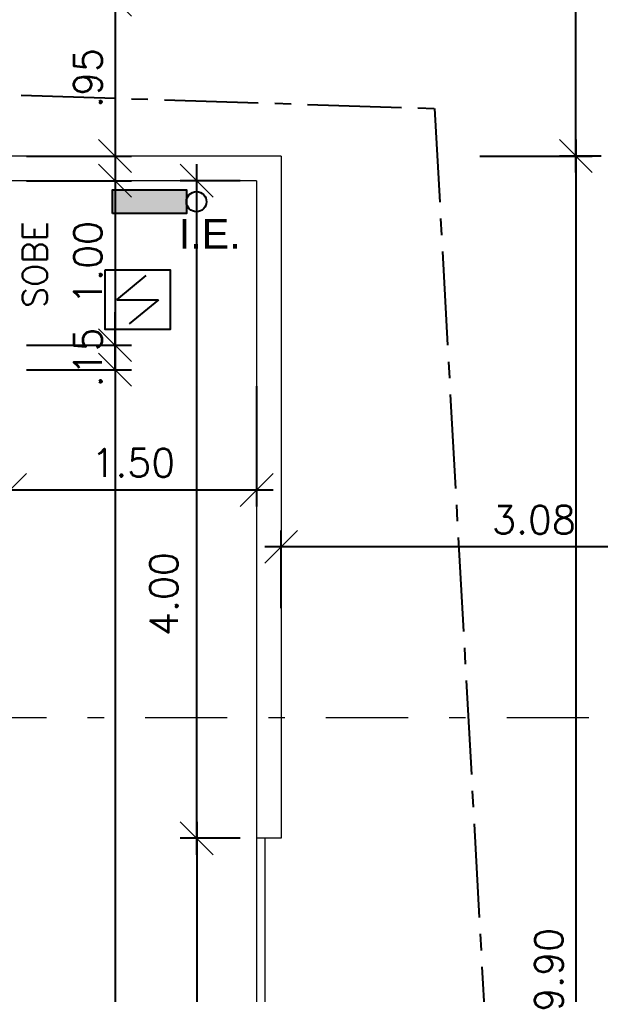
# Model space of a CAD drawing. Header units: millimetres. Extents: x 521 to 1055, y 261 to 520.
# Drawn here: x 565.23 to 568.77, y 496.22 to 502.15 of the extents above; entities that cross this region are included whole.
import ezdxf

# ---------------------------------------------------------------- set-up
doc = ezdxf.new("R2010")
doc.units = ezdxf.units.MM
for name, pattern in [('CENTER2', [28.575000000000003, 19.05, -3.175, 3.175, -3.175]), ('CONTINU', [0]), ('DASHDOTX2', [2, 1, -0.5, 0, -0.5])]:
    doc.linetypes.add(name, pattern=pattern)
doc.layers.add('0.1', color=8, linetype='Continuous', lineweight=13)
doc.layers.add('ppci', color=8, linetype='Continuous')
doc.styles.add('80X50', font='romans.shx')
doc.styles.add('ROMANS', font='romans')
doc.styles.add('STYLE1', font='sanss___.ttf')
doc.dimstyles.new('Fares Eng - 50', dxfattribs={"dimscale": 2, "dimtxt": 0.085, "dimasz": 0.1, "dimexe": 0.05, "dimexo": 0.05, "dimgap": 0.04, "dimtad": 1, "dimzin": 4, "dimdsep": 46, "dimtxsty": 'ROMANS', "dimblk1": 'OBLIQUE', "dimblk2": 'OBLIQUE', "dimsah": 1, "dimcen": 0.05, "dimdle": 0.05, "dimclrd": 8, "dimclre": 8, "dimclrt": 8, "dimaunit": 1, "dimadec": 0, "dimazin": 0, "dimtfac": 1, "dimtix": 1, "dimtmove": 2, "dimatfit": 0, "dimldrblk": 'OPEN90', "dimfxl": 1, "dimtolj": 1, "dimtzin": 0, "dimarcsym": 0})

# ---------------------------------------------------------------- blocks, each defined once
blk = doc.blocks.new('_OBLIQUE')
at = {"color": 0, "linetype": 'ByBlock'}
blk.add_line((-0.5, -0.5), (0.5, 0.5), dxfattribs=at)
blk = doc.blocks.new('*D2775')
at = {"layer": '0.1', "color": 8, "lineweight": -2, "transparency": 16777216}
for p, q in [((563.5732697461764, 499.9169216843542), (563.5732697461764, 499.1859112224301)), ((565.1732697461762, 499.9169216843542), (565.1732697461762, 499.1859112224301)), ((563.4732697461764, 499.2859112224302), (565.2732697461762, 499.2859112224302))]:
    blk.add_line(p, q, dxfattribs=at)
at = {"layer": 'DEFPOINTS', "color": 0, "lineweight": -2, "transparency": 16777216}
for p in [(563.5732697461764, 500.0169216843543), (565.1732697461762, 500.0169216843542), (565.1732697461762, 499.2859112224302)]:
    blk.add_point(p, dxfattribs=at)
at = {"layer": '0.1', "color": 8, "lineweight": -2, "transparency": 16777216, "xscale": 0.2, "yscale": 0.2, "zscale": 0.2, "rotation": 180}
blk.add_blockref('_OBLIQUE', (563.5732697461764, 499.2859112224302), dxfattribs=at)
at = {"layer": '0.1', "color": 8, "lineweight": -2, "transparency": 16777216, "xscale": 0.2, "yscale": 0.2, "zscale": 0.2}
blk.add_blockref('_OBLIQUE', (565.1732697461762, 499.2859112224302), dxfattribs=at)
at = {"layer": '0.1', "color": 8, "transparency": 16777216, "insert": (564.3732697461762, 499.4509112224302), "char_height": 0.17, "attachment_point": 5, "style": 'ROMANS'}
blk.add_mtext('\\A1;1.60', dxfattribs=at)
blk = doc.blocks.new('_Open90')
at = {"color": 0, "linetype": 'ByBlock', "lineweight": -2}
for p, q in [((-0.5, 0.5), (0, 0)), ((0, 0), (-1, 0)), ((0, 0), (-0.5, -0.5))]:
    blk.add_line(p, q, dxfattribs=at)
blk = doc.blocks.new('*D2776')
at = {"layer": '0.1', "color": 8, "linetype": 'CONTINU', "lineweight": -2, "transparency": 16777216}
for p, q in [((565.1732697461762, 499.9169216843542), (565.1732697461762, 499.1859112224301)), ((566.6732697461762, 499.9169216843542), (566.6732697461762, 499.1859112224301)), ((565.0732697461762, 499.2859112224302), (566.7732697461762, 499.2859112224302))]:
    blk.add_line(p, q, dxfattribs=at)
at = {"layer": 'DEFPOINTS', "color": 0, "linetype": 'CONTINU', "lineweight": -2, "transparency": 16777216}
for p in [(565.1732697461762, 500.0169216843542), (566.6732697461762, 500.0169216843543), (566.6732697461762, 499.2859112224302)]:
    blk.add_point(p, dxfattribs=at)
at = {"layer": '0.1', "color": 8, "linetype": 'CONTINU', "lineweight": -2, "transparency": 16777216, "xscale": 0.2, "yscale": 0.2, "zscale": 0.2, "rotation": 180}
blk.add_blockref('_OBLIQUE', (565.1732697461762, 499.2859112224302), dxfattribs=at)
at = {"layer": '0.1', "color": 8, "linetype": 'CONTINU', "lineweight": -2, "transparency": 16777216, "xscale": 0.2, "yscale": 0.2, "zscale": 0.2}
blk.add_blockref('_OBLIQUE', (566.6732697461762, 499.2859112224302), dxfattribs=at)
at = {"layer": '0.1', "color": 8, "linetype": 'CONTINU', "transparency": 16777216, "insert": (565.9232697461762, 499.4509112224302), "char_height": 0.17, "attachment_point": 5, "style": 'ROMANS'}
blk.add_mtext('\\A1;1.50', dxfattribs=at)
blk = doc.blocks.new('*D2858')
at = {"layer": '0.1', "color": 8, "linetype": 'CONTINU', "lineweight": -2, "transparency": 16777216}
for p, q in [((565.8124619542641, 502.3669216843541), (565.8124619542641, 501.216921684354)), ((565.2732697461762, 502.2669216843541), (565.9124619542641, 502.2669216843541)), ((565.2732697461762, 501.316921684354), (565.9124619542641, 501.316921684354))]:
    blk.add_line(p, q, dxfattribs=at)
at = {"layer": 'DEFPOINTS', "color": 0, "linetype": 'CONTINU', "lineweight": -2, "transparency": 16777216}
for p in [(565.1732697461762, 502.2669216843541), (565.1732697461762, 501.316921684354), (565.8124619542641, 501.316921684354)]:
    blk.add_point(p, dxfattribs=at)
at = {"layer": '0.1', "color": 8, "linetype": 'CONTINU', "lineweight": -2, "transparency": 16777216, "xscale": 0.2, "yscale": 0.2, "zscale": 0.2}
for p, rotation in [((565.8124619542641, 502.2669216843541), 90), ((565.8124619542641, 501.316921684354), 270)]:
    blk.add_blockref('_OBLIQUE', p, dxfattribs=dict(at, rotation=rotation))
at = {"layer": '0.1', "color": 8, "linetype": 'CONTINU', "transparency": 16777216, "insert": (565.647461954264, 501.7919216843541), "char_height": 0.17, "attachment_point": 5, "rotation": 90, "style": 'ROMANS'}
blk.add_mtext('\\A1;.95', dxfattribs=at)
blk = doc.blocks.new('*D2860')
at = {"layer": '0.1', "color": 8, "linetype": 'CONTINU', "lineweight": -2, "transparency": 16777216}
for p, q in [((565.8124619542641, 501.2669216843542), (565.8124619542641, 500.0669216843541)), ((565.2732697461762, 501.1669216843542), (565.9124619542641, 501.1669216843542)), ((565.2732697461762, 500.1669216843541), (565.9124619542641, 500.1669216843541))]:
    blk.add_line(p, q, dxfattribs=at)
at = {"layer": 'DEFPOINTS', "color": 0, "linetype": 'CONTINU', "lineweight": -2, "transparency": 16777216}
for p in [(565.1732697461762, 501.1669216843542), (565.1732697461762, 500.1669216843541), (565.8124619542641, 500.1669216843541)]:
    blk.add_point(p, dxfattribs=at)
at = {"layer": '0.1', "color": 8, "linetype": 'CONTINU', "lineweight": -2, "transparency": 16777216, "xscale": 0.2, "yscale": 0.2, "zscale": 0.2}
for p, rotation in [((565.8124619542641, 501.1669216843542), 90), ((565.8124619542641, 500.1669216843541), 270)]:
    blk.add_blockref('_OBLIQUE', p, dxfattribs=dict(at, rotation=rotation))
at = {"layer": '0.1', "color": 8, "linetype": 'CONTINU', "transparency": 16777216, "insert": (565.647461954264, 500.6669216843542), "char_height": 0.17, "attachment_point": 5, "rotation": 90, "style": 'ROMANS'}
blk.add_mtext('\\A1;1.00', dxfattribs=at)
blk = doc.blocks.new('*D2861')
at = {"layer": '0.1', "color": 8, "linetype": 'CONTINU', "lineweight": -2, "transparency": 16777216}
for p, q in [((565.8124619542641, 500.1669216843541), (565.8124619542641, 500.3669216843541)), ((565.2732697461762, 500.1669216843541), (565.9124619542641, 500.1669216843541)), ((565.8124619542641, 500.0169216843542), (565.8124619542641, 500.1669216843541)), ((565.2732697461762, 500.0169216843542), (565.9124619542641, 500.0169216843542)), ((565.8124619542641, 500.0169216843542), (565.8124619542641, 499.8169216843542))]:
    blk.add_line(p, q, dxfattribs=at)
at = {"layer": 'DEFPOINTS', "color": 0, "linetype": 'CONTINU', "lineweight": -2, "transparency": 16777216}
for p in [(565.1732697461762, 500.1669216843541), (565.8124619542641, 500.1669216843541), (565.1732697461762, 500.0169216843542)]:
    blk.add_point(p, dxfattribs=at)
at = {"layer": '0.1', "color": 8, "linetype": 'CONTINU', "lineweight": -2, "transparency": 16777216, "xscale": 0.2, "yscale": 0.2, "zscale": 0.2}
for p, rotation in [((565.8124619542641, 500.1669216843541), 270), ((565.8124619542641, 500.0169216843542), 90)]:
    blk.add_blockref('_OBLIQUE', p, dxfattribs=dict(at, rotation=rotation))
at = {"layer": '0.1', "color": 8, "linetype": 'CONTINU', "transparency": 16777216, "insert": (565.647461954264, 500.0919216843542), "char_height": 0.17, "attachment_point": 5, "rotation": 90, "style": 'ROMANS'}
blk.add_mtext('\\A1;.15', dxfattribs=at)
blk = doc.blocks.new('*D2862')
at = {"layer": '0.1', "color": 8, "linetype": 'CONTINU', "lineweight": -2, "transparency": 16777216}
for p, q in [((565.8124619542641, 500.1169216843542), (565.8124619542641, 489.866921684354)), ((565.2732697461762, 500.0169216843542), (565.9124619542641, 500.0169216843542)), ((565.273269746185, 489.966921684354), (565.9124619542641, 489.966921684354))]:
    blk.add_line(p, q, dxfattribs=at)
at = {"layer": 'DEFPOINTS', "color": 0, "linetype": 'CONTINU', "lineweight": -2, "transparency": 16777216}
for p in [(565.1732697461762, 500.0169216843542), (565.1732697461849, 489.966921684354), (565.8124619542641, 489.966921684354)]:
    blk.add_point(p, dxfattribs=at)
at = {"layer": '0.1', "color": 8, "linetype": 'CONTINU', "lineweight": -2, "transparency": 16777216, "xscale": 0.2, "yscale": 0.2, "zscale": 0.2}
for p, rotation in [((565.8124619542641, 500.0169216843542), 90), ((565.8124619542641, 489.966921684354), 270)]:
    blk.add_blockref('_OBLIQUE', p, dxfattribs=dict(at, rotation=rotation))
at = {"layer": '0.1', "color": 8, "linetype": 'CONTINU', "transparency": 16777216, "insert": (565.647461954264, 494.9919216843542), "char_height": 0.17, "attachment_point": 5, "rotation": 90, "style": 'ROMANS'}
blk.add_mtext('\\A1;10.05', dxfattribs=at)
blk = doc.blocks.new('*D2863')
at = {"layer": '0.1', "color": 8, "linetype": 'CONTINU', "lineweight": -2, "transparency": 16777216}
for p, q in [((566.3094140739727, 497.2669216843542), (566.3094140739727, 491.2669216843541)), ((566.5732697461763, 497.1669216843542), (566.2094140739727, 497.1669216843542)), ((566.5732697461763, 491.3669216843542), (566.2094140739727, 491.3669216843542))]:
    blk.add_line(p, q, dxfattribs=at)
at = {"layer": 'DEFPOINTS', "color": 0, "linetype": 'CONTINU', "lineweight": -2, "transparency": 16777216}
for p in [(566.6732697461763, 497.1669216843542), (566.3094140739727, 491.3669216843542), (566.6732697461763, 491.3669216843542)]:
    blk.add_point(p, dxfattribs=at)
at = {"layer": '0.1', "color": 8, "linetype": 'CONTINU', "lineweight": -2, "transparency": 16777216, "xscale": 0.2, "yscale": 0.2, "zscale": 0.2}
for p, rotation in [((566.3094140739727, 497.1669216843542), 90), ((566.3094140739727, 491.3669216843542), 270)]:
    blk.add_blockref('_OBLIQUE', p, dxfattribs=dict(at, rotation=rotation))
at = {"layer": '0.1', "color": 8, "linetype": 'CONTINU', "transparency": 16777216, "insert": (566.1444140739726, 494.2669216843543), "char_height": 0.17, "attachment_point": 5, "rotation": 90, "style": 'ROMANS'}
blk.add_mtext('\\A1;5.80', dxfattribs=at)
blk = doc.blocks.new('*D2864')
at = {"layer": '0.1', "color": 8, "linetype": 'CONTINU', "lineweight": -2, "transparency": 16777216}
for p, q in [((566.3094140739727, 497.0669216843542), (566.3094140739727, 501.2669216843541)), ((566.5732697461762, 501.1669216843541), (566.2094140739727, 501.1669216843541)), ((566.5732697461763, 497.1669216843542), (566.2094140739727, 497.1669216843542))]:
    blk.add_line(p, q, dxfattribs=at)
at = {"layer": 'DEFPOINTS', "color": 0, "linetype": 'CONTINU', "lineweight": -2, "transparency": 16777216}
for p in [(566.3094140739727, 501.1669216843541), (566.6732697461762, 501.1669216843541), (566.6732697461763, 497.1669216843542)]:
    blk.add_point(p, dxfattribs=at)
at = {"layer": '0.1', "color": 8, "linetype": 'CONTINU', "lineweight": -2, "transparency": 16777216, "xscale": 0.2, "yscale": 0.2, "zscale": 0.2}
for p, rotation in [((566.3094140739727, 501.1669216843541), 90), ((566.3094140739727, 497.1669216843542), 270)]:
    blk.add_blockref('_OBLIQUE', p, dxfattribs=dict(at, rotation=rotation))
at = {"layer": '0.1', "color": 8, "linetype": 'CONTINU', "transparency": 16777216, "insert": (566.1094140739725, 498.6529111793415), "char_height": 0.17, "attachment_point": 5, "rotation": 90, "style": 'ROMANS'}
blk.add_mtext('\\A1;4.00', dxfattribs=at)
blk = doc.blocks.new('*D2585')
at = {"layer": '0.1', "color": 8, "linetype": 'CONTINU', "lineweight": -2, "transparency": 16777216}
for p, q in [((568.6158383680122, 501.4169216843542), (568.6158383680122, 491.316921684355)), ((568.7707698061764, 501.3169216843542), (568.5158383680122, 501.3169216843542)), ((567.9920744164857, 491.416921684355), (568.7158383680122, 491.416921684355))]:
    blk.add_line(p, q, dxfattribs=at)
at = {"layer": 'DEFPOINTS', "color": 0, "linetype": 'CONTINU', "lineweight": -2, "transparency": 16777216}
for p in [(568.8707698061764, 501.3169216843542), (567.8920744164857, 491.416921684355), (568.6158383680122, 491.416921684355)]:
    blk.add_point(p, dxfattribs=at)
at = {"layer": '0.1', "color": 8, "linetype": 'CONTINU', "lineweight": -2, "transparency": 16777216, "xscale": 0.2, "yscale": 0.2, "zscale": 0.2}
for p, rotation in [((568.6158383680122, 501.3169216843542), 90), ((568.6158383680122, 491.416921684355), 270)]:
    blk.add_blockref('_OBLIQUE', p, dxfattribs=dict(at, rotation=rotation))
at = {"layer": '0.1', "color": 8, "linetype": 'CONTINU', "transparency": 16777216, "insert": (568.4508383680121, 496.3669216843546), "char_height": 0.17, "attachment_point": 5, "rotation": 90, "style": 'ROMANS'}
blk.add_mtext('\\A1;9.90', dxfattribs=at)
blk = doc.blocks.new('*D3398')
at = {"layer": '0.1', "color": 8, "linetype": 'CONTINU', "lineweight": -2, "transparency": 16777216}
for p, q in [((568.6158383680122, 501.2169216843541), (568.6158383680122, 504.5669216843538)), ((568.030630966986, 504.4669216843537), (568.7158383680122, 504.4669216843537)), ((568.030630966986, 501.3169216843542), (568.7158383680122, 501.3169216843542))]:
    blk.add_line(p, q, dxfattribs=at)
at = {"layer": 'DEFPOINTS', "color": 0, "linetype": 'CONTINU', "lineweight": -2, "transparency": 16777216}
for p in [(567.930630966986, 504.4669216843537), (568.6158383680122, 504.4669216843537), (567.930630966986, 501.3169216843542)]:
    blk.add_point(p, dxfattribs=at)
at = {"layer": '0.1', "color": 8, "linetype": 'CONTINU', "lineweight": -2, "transparency": 16777216, "xscale": 0.2, "yscale": 0.2, "zscale": 0.2}
for p, rotation in [((568.6158383680122, 504.4669216843537), 90), ((568.6158383680122, 501.3169216843542), 270)]:
    blk.add_blockref('_OBLIQUE', p, dxfattribs=dict(at, rotation=rotation))
at = {"layer": '0.1', "color": 8, "linetype": 'CONTINU', "lineweight": -2, "transparency": 16777216, "insert": (568.4508383680121, 502.891921684354), "char_height": 0.17, "attachment_point": 5, "rotation": 90, "style": 'ROMANS'}
blk.add_mtext('\\A1;3.15', dxfattribs=at)
blk = doc.blocks.new('*D3399')
at = {"layer": '0.1', "color": 8, "linetype": 'CONTINU', "lineweight": -2, "transparency": 16777216}
for p, q in [((566.8232697461763, 498.5669216843539), (566.8232697461763, 499.0396954015154)), ((569.8982697461763, 498.566921684354), (569.8982697461763, 499.0396954015154)), ((569.9982697461763, 498.9396954015153), (566.7232697461762, 498.9396954015153))]:
    blk.add_line(p, q, dxfattribs=at)
at = {"layer": 'DEFPOINTS', "color": 0, "linetype": 'CONTINU', "lineweight": -2, "transparency": 16777216}
for p in [(566.8232697461763, 498.9396954015153), (566.8232697461763, 498.4669216843539), (569.8982697461763, 498.466921684354)]:
    blk.add_point(p, dxfattribs=at)
at = {"layer": '0.1', "color": 8, "linetype": 'CONTINU', "lineweight": -2, "transparency": 16777216, "xscale": 0.2, "yscale": 0.2, "zscale": 0.2, "rotation": 180}
blk.add_blockref('_OBLIQUE', (566.8232697461763, 498.9396954015153), dxfattribs=at)
at = {"layer": '0.1', "color": 8, "linetype": 'CONTINU', "lineweight": -2, "transparency": 16777216, "xscale": 0.2, "yscale": 0.2, "zscale": 0.2}
blk.add_blockref('_OBLIQUE', (569.8982697461763, 498.9396954015153), dxfattribs=at)
at = {"layer": '0.1', "color": 8, "linetype": 'CONTINU', "lineweight": -2, "transparency": 16777216, "insert": (568.3607697461763, 499.1046954015154), "char_height": 0.17, "attachment_point": 5, "style": 'ROMANS'}
blk.add_mtext('\\A1;3.08', dxfattribs=at)

msp = doc.modelspace()

# ---------------------------------------------------------------- hatches: boundary and pattern name
at = {"layer": 'ppci'}
msp.add_hatch(color=10, dxfattribs=at).paths.add_polyline_path([(566.24631082911, 500.9679783873635), (566.24631082911, 501.1104766144872), (565.7977814455777, 501.1104766144872), (565.7977814455777, 500.9679783873635)])

# ---------------------------------------------------------------- linework, layer by layer
at = {"layer": '0.1', "color": 7}
for p, q in [((566.8232697461763, 501.316921684354), (561.1232697461762, 501.316921684354)), ((566.8232697461762, 501.316921684354), (566.8232697461763, 497.1669216843541)), ((566.6732697461762, 501.1669216843542), (559.7732697461763, 501.1669216843542)), ((566.6732697461762, 501.1669216843541), (566.6732697461763, 497.1669216843542)), ((566.8232697461763, 497.1669216843541), (566.6732697461763, 497.1669216843542))]:
    msp.add_line(p, q, dxfattribs=at)
at = {"layer": '0.1', "color": 8, "linetype": 'DASHDOTX2', "ltscale": 0.5}
msp.add_line((531.8953061194231, 497.9020536681555), (620.5969647873901, 497.9020536681555), dxfattribs=at)
at = {"layer": '0.1', "color": 8}
for p, q in [((566.6732697461763, 497.1669216843542), (566.6732697461763, 491.3669216843542)), ((566.7232697461764, 497.1669216843542), (566.7232697461764, 491.4169216843542))]:
    msp.add_line(p, q, dxfattribs=at)
at = {"layer": 'ppci', "color": 10, "linetype": 'Continuous'}
for p, q in [((565.8237524748921, 500.443080961179), (566.0023820939282, 500.5893942709417)), ((565.8237524748921, 500.443080961179), (566.0770617129645, 500.443080961179)), ((566.0770617129645, 500.443080961179), (565.8984320939284, 500.2967676514164))]:
    msp.add_line(p, q, dxfattribs=at)
at = {"layer": 'ppci', "color": 10, "linetype": 'CENTER2', "lineweight": -2, "ltscale": 0.03}
msp.add_lwpolyline([(558.4232697461764, 504.4669216843537), (559.3118892215379, 503.9497457490443), (560.0150439899063, 501.8547149298489), (567.7557797183754, 501.6066733964565), (568.3658383680121, 490.5817819202447), (567.1689960680254, 490.2795652305155), (567.2091089297809, 489.7169216843538)], dxfattribs=at)
at = {"layer": 'ppci', "color": 10}
msp.add_lwpolyline([(565.7977814455777, 500.9679783873635), (565.7977814455777, 501.1104766144872), (566.24631082911, 501.1104766144872), (566.24631082911, 500.9679783873635)], close=True, dxfattribs=at)
at = {"layer": 'ppci', "color": 10, "linetype": 'Continuous'}
msp.add_lwpolyline([(565.7525092516851, 500.6252892576832), (566.148304936172, 500.6252892576832), (566.148304936172, 500.2608726646749), (565.7525092516851, 500.2608726646749)], close=True, dxfattribs=at)
at = {"layer": 'ppci', "color": 10}
msp.add_circle((566.3074853844565, 501.0392275009258), 0.06117455534641968, dxfattribs=at)

# ---------------------------------------------------------------- texts
at = {"layer": '0.1', "color": 8, "style": '80X50'}
msp.add_text('SOBE', height=0.15, rotation=90, dxfattribs=at).set_placement((565.3999920194489, 500.3924761238746))
at = {"layer": 'ppci', "color": 10, "style": 'STYLE1'}
msp.add_text('I.E.', height=0.18, dxfattribs=at).set_placement((566.1996468015119, 500.7532955508652))

# ---------------------------------------------------------------- dimensions: what is measured, and where the dimension line sits
at = {"layer": '0.1', "color": 8, "linetype": 'CONTINU', "lineweight": -2}
dim = msp.add_linear_dim(base=(568.6158383680122, 504.4669216843537), p1=(567.930630966986, 501.3169216843542), p2=(567.930630966986, 504.4669216843537), angle=90, dimstyle='Fares Eng - 50', dxfattribs=at)
dim.commit()
dim.dimension.update_dxf_attribs({"geometry": '*D3398', "text_midpoint": (568.4508383680121, 502.891921684354)})
at = {"layer": '0.1', "color": 8, "linetype": 'CONTINU'}
for base, p1, p2, picture, middle in [((565.8124619542641, 501.316921684354), (565.1732697461762, 502.2669216843541), (565.1732697461762, 501.316921684354), '*D2858', (565.647461954264, 501.7919216843541)), ((568.6158383680122, 491.416921684355), (568.8707698061764, 501.3169216843542), (567.8920744164857, 491.416921684355), '*D2585', (568.4508383680121, 496.3669216843546)), ((565.8124619542641, 500.1669216843541), (565.1732697461762, 501.1669216843542), (565.1732697461762, 500.1669216843541), '*D2860', (565.647461954264, 500.6669216843542)), ((565.8124619542641, 500.1669216843541), (565.1732697461762, 500.0169216843542), (565.1732697461762, 500.1669216843541), '*D2861', (565.647461954264, 500.0919216843542)), ((565.8124619542641, 489.966921684354), (565.1732697461762, 500.0169216843542), (565.1732697461849, 489.966921684354), '*D2862', (565.647461954264, 494.9919216843542)), ((566.3094140739727, 491.3669216843542), (566.6732697461763, 497.1669216843542), (566.6732697461763, 491.3669216843542), '*D2863', (566.1444140739726, 494.2669216843543))]:
    dim = msp.add_linear_dim(base=base, p1=p1, p2=p2, angle=90, dimstyle='Fares Eng - 50', dxfattribs=at)
    dim.commit()
    dim.dimension.update_dxf_attribs({"geometry": picture, "text_midpoint": middle})
dim = msp.add_linear_dim(base=(566.3094140739727, 501.1669216843541), p1=(566.6732697461763, 497.1669216843542), p2=(566.6732697461762, 501.1669216843541), angle=90, dimstyle='Fares Eng - 50', dxfattribs=at)
dim.commit()
dim.dimension.update_dxf_attribs({"geometry": '*D2864', "text_midpoint": (566.1094140739725, 498.6529111793415), "dimtype": 160})
at = {"layer": '0.1', "color": 7}
dim = msp.add_linear_dim(base=(565.1732697461762, 499.2859112224302), p1=(563.5732697461764, 500.0169216843543), p2=(565.1732697461762, 500.0169216843542), dimstyle='Fares Eng - 50', dxfattribs=at)
dim.commit()
dim.dimension.update_dxf_attribs({"geometry": '*D2775', "text_midpoint": (564.3732697461762, 499.4509112224302)})
at = {"layer": '0.1', "color": 8, "linetype": 'CONTINU'}
dim = msp.add_linear_dim(base=(566.6732697461762, 499.2859112224302), p1=(565.1732697461762, 500.0169216843542), p2=(566.6732697461762, 500.0169216843543), dimstyle='Fares Eng - 50', dxfattribs=at)
dim.commit()
dim.dimension.update_dxf_attribs({"geometry": '*D2776', "text_midpoint": (565.9232697461762, 499.4509112224302)})
at = {"layer": '0.1', "color": 8, "linetype": 'CONTINU', "lineweight": -2}
dim = msp.add_linear_dim(base=(566.8232697461763, 498.9396954015153), p1=(569.8982697461763, 498.466921684354), p2=(566.8232697461763, 498.4669216843539), dimstyle='Fares Eng - 50', dxfattribs=at)
dim.commit()
dim.dimension.update_dxf_attribs({"geometry": '*D3399', "text_midpoint": (568.3607697461763, 499.1046954015154)})

doc.saveas('drawing.dxf')
